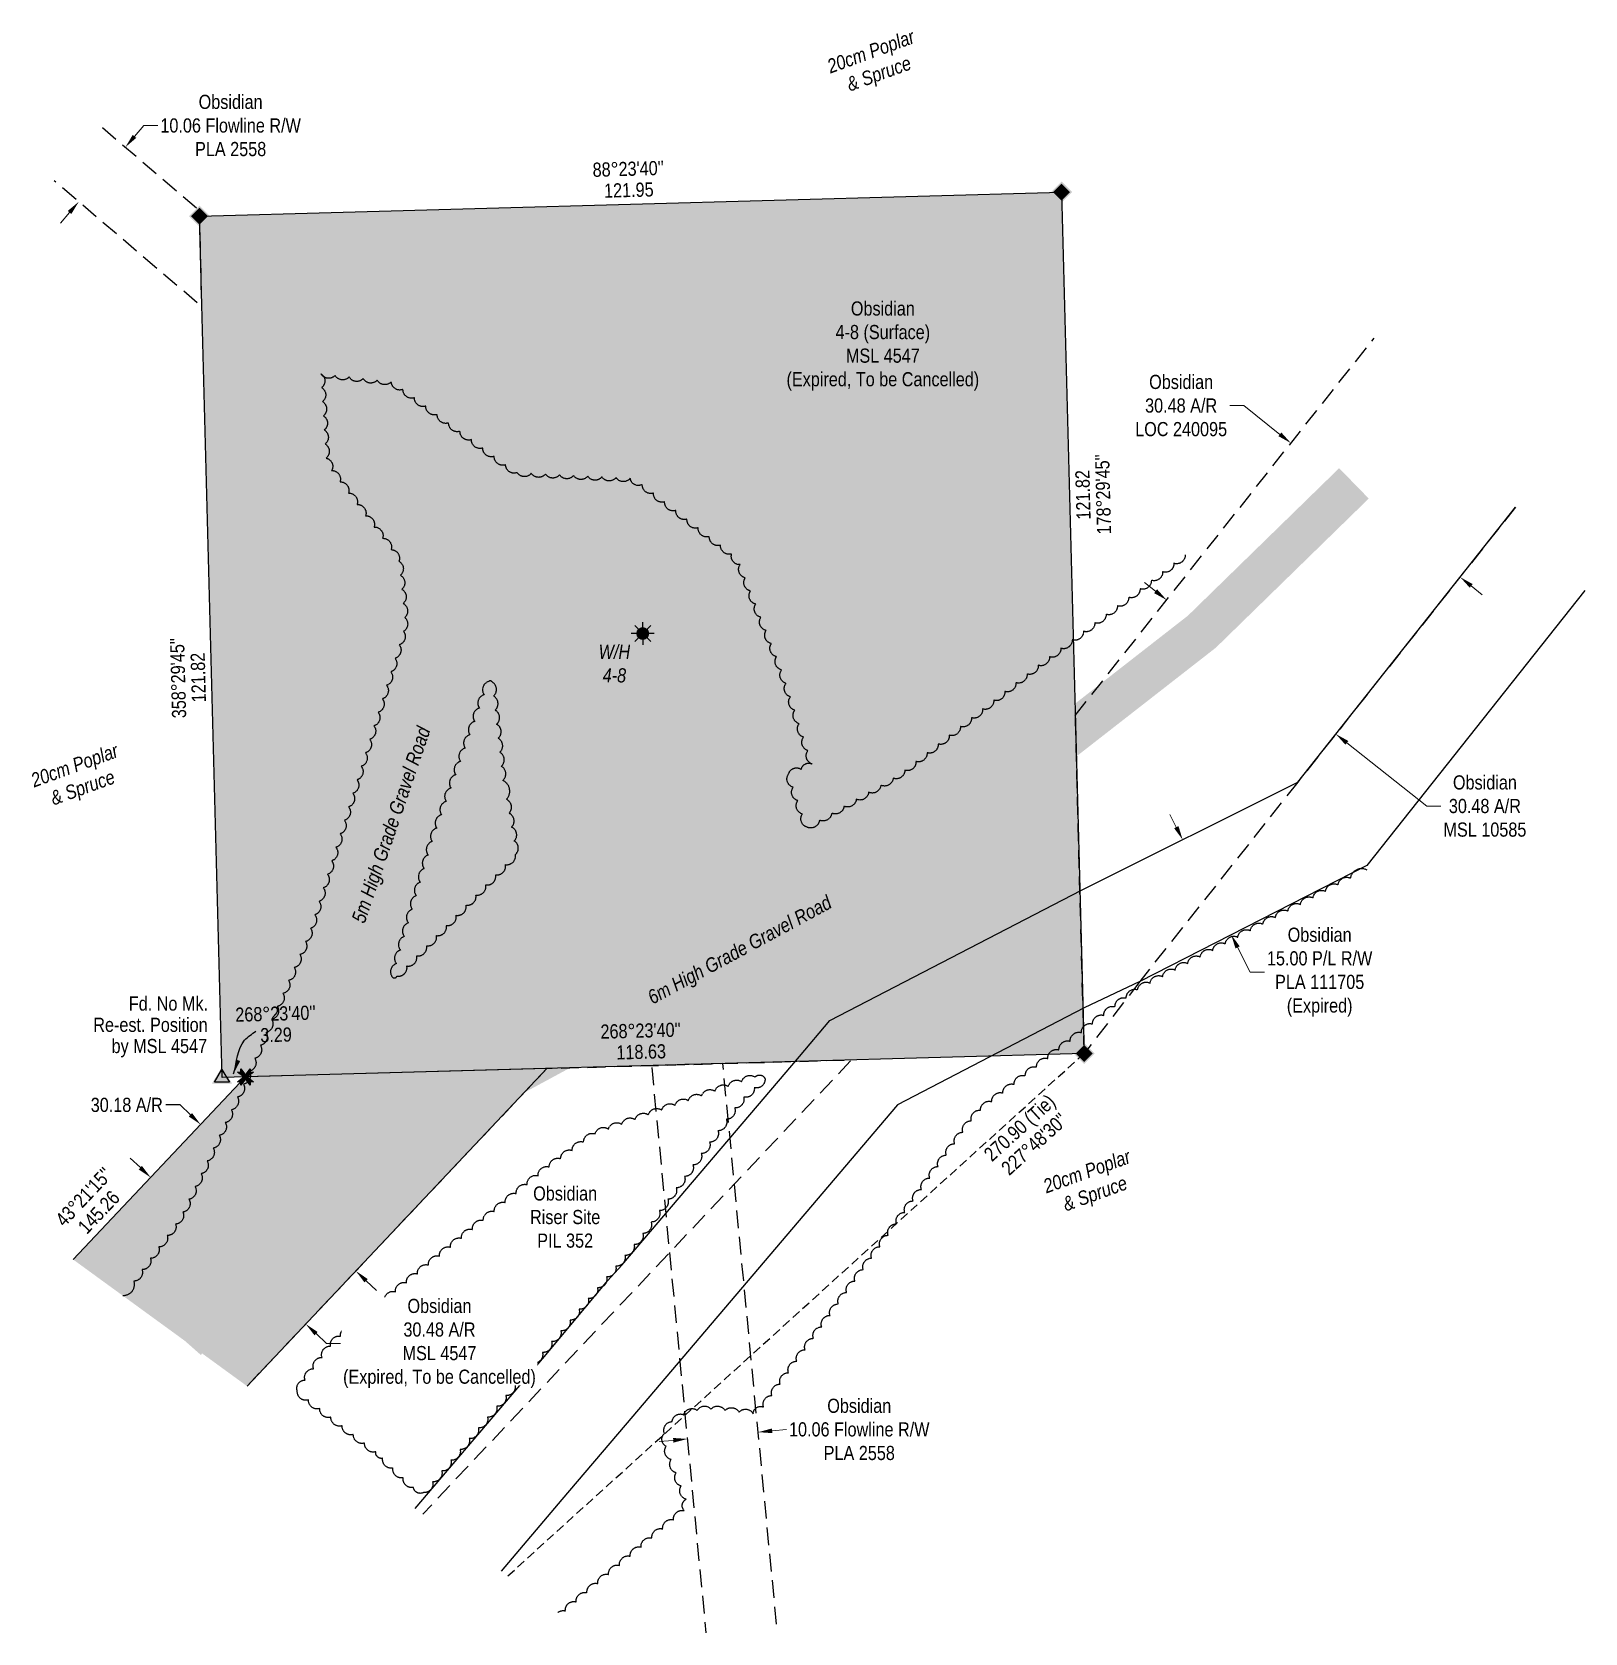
# Model space of a CAD drawing. Extents: x 623434 to 628962, y 5837704 to 5842259.
# Drawn here: x 627132 to 628230, y 5838113 to 5839244 of the extents above; entities that cross this region are included whole.
import ezdxf
from ezdxf.enums import TextEntityAlignment as Align

# ---------------------------------------------------------------- set-up
doc = ezdxf.new("R2010")
doc.units = 0
doc.header["$LTSCALE"] = 5
for name, pattern in [('0', [1, 1, 0]), ('foc-ACCESSROAD', [3.75, 2.5, -1.25]), ('foc-FLOWLINE', [3.75, 2.5, -1.25]), ('foc-TIELINE', [1.875, 1.25, -0.625])]:
    doc.linetypes.add(name, pattern=pattern)
for name, color, linetype in [('AS-ROADS', 254, 'Continuous'), ('C-AR', 13, 'foc-ACCESSROAD'), ('C-FLOWLINE', 13, 'foc-FLOWLINE'), ('C-RW', 13, 'Continuous'), ('C-WS', 13, 'foc-ACCESSROAD'), ('C-WS-S', 13, 'Continuous'), ('L-BD', 7, 'Continuous'), ('L-MON', 1, 'Continuous'), ('L-TIE', 7, 'foc-TIELINE'), ('L-TIE-T', 7, 'Continuous'), ('P-PROPOSED', 10, 'Continuous'), ('P-PROPOSED-H', 21, 'Continuous'), ('P-TXT', 4, 'Continuous'), ('T-BUSH', 110, '0'), ('T-BUSH-T', 110, 'Continuous')]:
    doc.layers.add(name, color=color, linetype=linetype)
for name, color, linetype, lineweight in [('C-AR-T', 13, 'Continuous', 9), ('C-FLOWLINE-T', 13, 'Continuous', 9), ('C-RW-T', 13, 'Continuous', 9), ('C-WS-T', 13, 'Continuous', 9), ('T-TEXT', 48, 'Continuous', 18)]:
    doc.layers.add(name, color=color, linetype=linetype, lineweight=lineweight)
doc.styles.add('80CG', font='ARIALN.TTF', dxfattribs={"height": 10})
doc.styles.add('80L', font='ARIALN.TTF', dxfattribs={"height": 10})
doc.styles.add('80LS', font='ARIALNI.TTF', dxfattribs={"height": 10})
doc.dimstyles.new('Compass 5 000', dxfattribs={"dimscale": 5, "dimtxt": 9, "dimasz": 2, "dimexe": 0.2, "dimexo": 0.0625, "dimgap": 0.5, "dimtad": 0, "dimtih": 1, "dimtoh": 1, "dimzin": 0, "dimdsep": 46, "dimtxsty": '80CG', "dimcen": 0.1, "dimse1": 1, "dimse2": 1, "dimclrd": 256, "dimclrt": 256, "dimaunit": 1, "dimadec": 4, "dimazin": 0, "dimtfac": 0.06, "dimtofl": 0, "dimtmove": 0, "dimatfit": 1, "dimfxl": 0.2, "dimtolj": 1, "dimtzin": 0, "dimlwd": -1, "dimarcsym": 0})

# ---------------------------------------------------------------- blocks, each defined once
blk = doc.blocks.new('GAS')
h = blk.add_hatch(color=255)
h.dxf.hatch_style = 1
edge = h.paths.add_edge_path()
edge.add_arc((0, 0), 0.9, 0, 360)
for p, q in [((-0.81, 0), (-1.62, 0)), ((-0.57, 0.57), (-1.14, 1.14)), ((0, 0.81), (0, 1.62)), ((0.57, 0.57), (1.14, 1.14)), ((1.62, 0), (0.81, 0)), ((-0.57, -0.57), (-1.14, -1.14)), ((0, -0.81), (0, -1.62)), ((1.14, -1.14), (0.57, -0.57))]:
    blk.add_line(p, q)
blk.add_circle((0, 0), 0.8)
blk = doc.blocks.new('SMONA')
blk.add_hatch(color=255).paths.add_polyline_path([(0, -1.49), (1.49, 0), (0, 1.49), (-1.49, 0)])
blk = doc.blocks.new('SMONAA')
blk.add_blockref('SMONA', (0, 0))
blk = doc.blocks.new('SMONB')
at = {"color": 1}
blk.add_solid([(0, 1.2), (1.2, 0), (-1.2, 0), (0, -1.2)], dxfattribs=at)
blk = doc.blocks.new('SMONBB')
blk.add_blockref('SMONB', (0, 0))
blk = doc.blocks.new('SMONCC')
for name in ['SMONAA', 'SMONBB']:
    blk.add_blockref(name, (0, 0))
blk = doc.blocks.new('FDIBAR')
blk.add_blockref('SMONCC', (0, 0))
blk = doc.blocks.new('TRIA')
blk.add_hatch(color=255).paths.add_polyline_path([(-0.04, 1.52), (-1.47, -0.87), (1.39, -0.87)])
blk = doc.blocks.new('TRIAA')
blk.add_blockref('TRIA', (0, 0))
blk = doc.blocks.new('TRIB')
at = {"color": 1}
blk.add_lwpolyline([(-1.12, -0.67), (-0.04, 1.13), (1.04, -0.67)], close=True, dxfattribs=at)
blk = doc.blocks.new('TRIBB')
blk.add_blockref('TRIB', (0, 0))
blk = doc.blocks.new('TRICC')
for name in ['TRIAA', 'TRIBB']:
    blk.add_blockref(name, (0, 0))
blk = doc.blocks.new('plspike')
blk.add_blockref('TRICC', (0, 0))
blk = doc.blocks.new('*D732')
at = {"layer": 'C-FLOWLINE-T', "transparency": 16777216}
for p, q in [((627204.8, 5839170.2), (627211.3, 5839177.9)), ((627211.3, 5839177.9), (627221.3, 5839177.9)), ((627158.9, 5839116.5), (627152.4, 5839108.9))]:
    blk.add_line(p, q, dxfattribs=at)
for points in [[(627203.5, 5839171.3), (627206, 5839169.2), (627198.3, 5839162.6)], [(627157.6, 5839117.6), (627160.1, 5839115.4), (627165.4, 5839124.1)]]:
    blk.add_solid(points, dxfattribs=at)
at = {"layer": 'C-FLOWLINE-T', "transparency": 16777216, "insert": (627272.7, 5839177.9), "char_height": 10, "attachment_point": 5, "style": '80CG'}
blk.add_mtext('\\A1;Obsidian\\P10.06 Flowline R/W\\PPLA 2558', dxfattribs=at)
blk = doc.blocks.new('*D733')
at = {"layer": 'C-AR-T', "transparency": 16777216}
for p, q in [((627988.8, 5838980), (627978.8, 5838980)), ((628014.3, 5838959.7), (627988.8, 5838980)), ((628149.5, 5838852.6), (628157.3, 5838846.4))]:
    blk.add_line(p, q, dxfattribs=at)
for points in [[(628015.3, 5838961), (628013.3, 5838958.4), (628022.1, 5838953.5)], [(628150.5, 5838853.9), (628148.5, 5838851.3), (628141.7, 5838858.8)]]:
    blk.add_solid(points, dxfattribs=at)
at = {"layer": 'C-AR-T', "transparency": 16777216, "insert": (627944.5, 5838980), "char_height": 10, "attachment_point": 5, "style": '80CG'}
blk.add_mtext('\\A1;Obsidian\\P30.48 A/R\\PLOC 240095', dxfattribs=at)
blk = doc.blocks.new('*D734')
at = {"layer": 'C-RW-T', "transparency": 16777216}
for p, q in [((627941.1, 5838682.1), (627936.5, 5838691)), ((627984.4, 5838597.2), (627993.4, 5838579.6)), ((627993.4, 5838579.6), (628003.4, 5838579.6))]:
    blk.add_line(p, q, dxfattribs=at)
for points in [[(627942.6, 5838682.9), (627939.6, 5838681.3), (627945.6, 5838673.2)], [(627985.9, 5838597.9), (627982.9, 5838596.4), (627979.9, 5838606.1)]]:
    blk.add_solid(points, dxfattribs=at)
at = {"layer": 'C-RW-T', "transparency": 16777216, "insert": (628042.4, 5838579.6), "char_height": 10, "attachment_point": 5, "style": '80CG'}
blk.add_mtext('\\A1;Obsidian\\P15.00 P/L R/W\\PPLA 111705\\P(Expired)', dxfattribs=at)
blk = doc.blocks.new('*D735')
at = {"layer": 'C-FLOWLINE-T', "transparency": 16777216}
for p, q in [((627655.5, 5838255.5), (627665.5, 5838256.5)), ((627585.5, 5838248.8), (627575.6, 5838247.9))]:
    blk.add_line(p, q, dxfattribs=at)
for points in [[(627655.3, 5838257.2), (627655.7, 5838253.9), (627645.6, 5838254.6)], [(627585.4, 5838250.5), (627585.7, 5838247.2), (627595.5, 5838249.8)]]:
    blk.add_solid(points, dxfattribs=at)
at = {"layer": 'C-FLOWLINE-T', "transparency": 16777216, "insert": (627717, 5838256.5), "char_height": 10, "attachment_point": 5, "style": '80CG'}
blk.add_mtext('\\A1;Obsidian\\P10.06 Flowline R/W\\PPLA 2558', dxfattribs=at)
blk = doc.blocks.new('*D736')
at = {"layer": 'C-AR-T', "transparency": 16777216}
for p, q in [((627926.4, 5838848.8), (627918.6, 5838855.1)), ((628061.6, 5838741.7), (628118.1, 5838697)), ((628118.1, 5838697), (628128.1, 5838697))]:
    blk.add_line(p, q, dxfattribs=at)
for points in [[(627927.5, 5838850.2), (627925.4, 5838847.5), (627934.3, 5838842.6)], [(628062.7, 5838743), (628060.6, 5838740.4), (628053.8, 5838747.9)]]:
    blk.add_solid(points, dxfattribs=at)
at = {"layer": 'C-AR-T', "transparency": 16777216, "insert": (628159.2, 5838697), "char_height": 10, "attachment_point": 5, "style": '80CG'}
blk.add_mtext('\\A1;Obsidian\\P30.48 A/R\\PMSL 10585', dxfattribs=at)
blk = doc.blocks.new('TEMP')
h = blk.add_hatch(color=255)
h.dxf.hatch_style = 1
h.paths.add_polyline_path([(0, 0.25), (-0.67, 1.15), (-0.67, 0.67), (-1.15, 0.67), (-0.25, 0), (-1.15, -0.67), (-0.67, -0.67), (-0.67, -1.15), (0, -0.25), (0.67, -1.15), (0.67, -0.67), (1.15, -0.67), (0.25, 0), (1.15, 0.67), (0.67, 0.67), (0.67, 1.15)])
h.paths.add_polyline_path([(0.57, 0.85), (0.57, 0.57), (0.85, 0.57), (0.08, 0), (0.85, -0.57), (0.57, -0.57), (0.57, -0.85), (0, -0.08), (-0.57, -0.85), (-0.57, -0.57), (-0.85, -0.57), (-0.08, 0), (-0.85, 0.57), (-0.57, 0.57), (-0.57, 0.85), (0, 0.08)], flags=16)
h = blk.add_hatch(color=1)
h.dxf.hatch_style = 1
h.paths.add_polyline_path([(0, 0.08), (-0.57, 0.85), (-0.57, 0.57), (-0.85, 0.57), (-0.08, 0), (-0.85, -0.57), (-0.57, -0.57), (-0.57, -0.85), (0, -0.08), (0.57, -0.85), (0.57, -0.57), (0.85, -0.57), (0.08, 0), (0.85, 0.57), (0.57, 0.57), (0.57, 0.85)])
at = {"color": 1}
for p, q in [((-0.08, 0), (0.08, 0)), ((0, 0.08), (0, -0.08))]:
    blk.add_line(p, q, dxfattribs=at)
at = {"color": 255, "flags": 128}
blk.add_lwpolyline([(-0.25, 0), (-1.15, 0.67), (-0.67, 0.67), (-0.67, 1.15), (0, 0.25), (0.67, 1.15), (0.67, 0.67), (1.15, 0.67), (0.25, 0), (1.15, -0.67), (0.67, -0.67), (0.67, -1.15), (0, -0.25), (-0.67, -1.15), (-0.67, -0.67), (-1.15, -0.67)], close=True, dxfattribs=at)
at = {"color": 1, "flags": 128}
blk.add_lwpolyline([(-0.08, 0), (-0.85, 0.57), (-0.57, 0.57), (-0.57, 0.85), (0, 0.08), (0.57, 0.85), (0.57, 0.57), (0.85, 0.57), (0.08, 0), (0.85, -0.57), (0.57, -0.57), (0.57, -0.85), (0, -0.08), (-0.57, -0.85), (-0.57, -0.57), (-0.85, -0.57)], close=True, dxfattribs=at)
blk = doc.blocks.new('*D738')
at = {"layer": 'P-TXT', "transparency": 16777216}
for p, q in [((627237, 5838485.8), (627227, 5838485.8)), ((627244.3, 5838478.9), (627237, 5838485.8)), ((627368.5, 5838361.6), (627375.7, 5838354.8))]:
    blk.add_line(p, q, dxfattribs=at)
for points in [[(627245.4, 5838480.1), (627243.1, 5838477.7), (627251.5, 5838472)], [(627369.6, 5838362.8), (627367.3, 5838360.4), (627361.2, 5838368.5)]]:
    blk.add_solid(points, dxfattribs=at)
at = {"layer": 'P-TXT', "transparency": 16777216, "insert": (627199.3, 5838485.8), "char_height": 10, "attachment_point": 5, "style": '80CG'}
blk.add_mtext('\\A1;30.18 A/R', dxfattribs=at)
blk = doc.blocks.new('*D744')
at = {"layer": 'C-AR-T', "transparency": 16777216}
for p, q in [((627208.9, 5838441.5), (627201.6, 5838448.3)), ((627333.1, 5838324.2), (627340.4, 5838317.3)), ((627340.4, 5838317.3), (627350.4, 5838317.3))]:
    blk.add_line(p, q, dxfattribs=at)
for points in [[(627210, 5838442.7), (627207.8, 5838440.2), (627216.2, 5838434.6)], [(627334.2, 5838325.4), (627332, 5838323), (627325.8, 5838331)]]:
    blk.add_solid(points, dxfattribs=at)
at = {"layer": 'C-AR-T', "transparency": 16777216, "insert": (627420.3, 5838317.3), "char_height": 10, "attachment_point": 5, "style": '80CG', "bg_fill": 3, "box_fill_scale": 1.1, "bg_fill_color": 256, "bg_fill_true_color": 13158600, "bg_fill_transparency": 0}
blk.add_mtext('\\A1;Obsidian\\P30.48 A/R\\PMSL 4547\\P(Expired, To be Cancelled)', dxfattribs=at)

msp = doc.modelspace()

# ---------------------------------------------------------------- hatches: boundary and pattern name
at = {"layer": 'P-PROPOSED-H'}
h = msp.add_hatch(color=256, dxfattribs=at)
h.dxf.hatch_style = 1
h.paths.add_polyline_path([(627250.67, 5839113.829), (627859.97, 5839130.909), (627875.96, 5838522.244), (627266.8, 5838505.154)])
h = msp.add_hatch(color=256, dxfattribs=at)
h.dxf.hatch_style = 1
h.paths.add_polyline_path([(627161.402, 5838376.58), (627284.34, 5838287.097), (627496.292, 5838511.592), (627283.228, 5838505.615)])

# ---------------------------------------------------------------- linework, layer by layer
at = {"layer": 'AS-ROADS', "flags": 128}
for points, const_width in [([(628066.64, 5838925.059), (627959.16, 5838820.249), (627780.695, 5838681.129), (627678.46, 5838618.789), (627414.02, 5838475.774), (627310.54, 5838398.489), (627240.401, 5838319.078)], 29.989), ([(627281.105, 5838387.959), (627322.93, 5838506.874), (627346.35, 5838564.529), (627423.56, 5838791.354), (627457.5, 5838830.959), (627517.945, 5838846.009), (627578.975, 5838840.964), (627606.445, 5838817.189), (627605.845, 5838763.854), (627566.625, 5838716.644), (627504.78, 5838662.354), (627366.92, 5838523.319), (627336.043, 5838470.973), (627307.356, 5838408.434)], 24.991)]:
    msp.add_lwpolyline(points, dxfattribs=dict(at, const_width=const_width))
at = {"layer": 'C-AR'}
msp.add_lwpolyline([(628180.749, 5838908.164), (628026.93, 5838714.009), (627915.298, 5838573.123), (627875.96, 5838522.244), (627869.685, 5838761.12), (628080.92, 5839027.703)], dxfattribs=at)
at = {"layer": 'C-AR', "flags": 128}
msp.add_lwpolyline([(627658.565, 5838118.813), (627620.586, 5838515.085), (627570.191, 5838513.673), (627608.622, 5838112.689)], dxfattribs=at)
at = {"layer": 'C-FLOWLINE', "flags": 128}
msp.add_lwpolyline([(627182.082, 5839176.46), (627255.325, 5839113.932), (627250.67, 5839113.829), (627252.058, 5839050.046), (627148.017, 5839138.882)], dxfattribs=at)
at = {"layer": 'C-RW'}
for points in [[(627403.028, 5838200.707), (627494.44, 5838308.149), (627539.085, 5838361.503), (627549.308, 5838372.639), (627674.656, 5838519.974), (627696.32, 5838545.433), (627874.16, 5838637.617), (628026.924, 5838714.023), (628180.741, 5838908.174)], [(628229.933, 5838849.27), (628075.75, 5838654.956), (627915.296, 5838573.127), (627875.907, 5838554.485), (627814.712, 5838522.602), (627744.051, 5838485.795), (627551.543, 5838259.528), (627506.858, 5838207.006), (627463.84, 5838156.444)]]:
    msp.add_lwpolyline(points, dxfattribs=at)
at = {"layer": 'C-WS', "flags": 128}
msp.add_lwpolyline([(627284.34, 5838287.097), (627496.292, 5838511.592), (627711.509, 5838517.63), (627408.519, 5838196.71)], dxfattribs=at)
at = {"layer": 'L-TIE'}
msp.add_line((627468.599, 5838152.979), (627875.96, 5838522.244), dxfattribs=at)
at = {"layer": 'P-PROPOSED', "flags": 128}
msp.add_lwpolyline([(627250.67, 5839113.829), (627859.97, 5839130.909), (627875.96, 5838522.244), (627266.8, 5838505.154)], close=True, dxfattribs=at)
msp.add_lwpolyline([(627284.34, 5838287.097), (627496.292, 5838511.592), (627283.228, 5838505.615), (627161.402, 5838376.58)], dxfattribs=at)
at = {"layer": 'T-BUSH', "flags": 128}
for points in [[(627947.413, 5838874.562, -0.52056705), (627939.422, 5838868.556, -0.52056705), (627931.43, 5838862.551, -0.52056705), (627923.439, 5838856.546, -0.52056705), (627915.447, 5838850.54, -0.52056705), (627907.456, 5838844.535, -0.52056705), (627899.464, 5838838.53, -0.52056705), (627891.473, 5838832.524, -0.52056705), (627883.481, 5838826.519, -0.52056705), (627875.49, 5838820.514, -0.52056705), (627867.498, 5838814.508, -0.52056705), (627859.507, 5838808.503, -0.52056705), (627851.515, 5838802.498, -0.52056705), (627843.524, 5838796.493, -0.52056705), (627835.633, 5838790.357, -0.52056705), (627827.779, 5838784.172, -0.52056705), (627819.926, 5838777.987, -0.52056705), (627812.073, 5838771.802, -0.52056705), (627804.22, 5838765.617, -0.52056705), (627796.366, 5838759.432, -0.52056705), (627788.513, 5838753.247, -0.52056705), (627780.66, 5838747.062, -0.52056705), (627772.807, 5838740.877, -0.52056705), (627764.954, 5838734.692, -0.52056705), (627757.1, 5838728.507, -0.52056705), (627749.247, 5838722.322, -0.52056705), (627741.005, 5838716.715, -0.52056705), (627732.315, 5838711.775, -0.52056705), (627723.624, 5838706.834, -0.52056705), (627714.934, 5838701.894, -0.52056705), (627706.244, 5838696.954, -0.52056705), (627697.553, 5838692.014, -0.52056705), (627688.863, 5838687.074, -0.52056705), (627680.172, 5838682.133, -0.52056705), (627676.843, 5838691.4, -0.52056705), (627673.582, 5838700.85, -0.52056705), (627670.321, 5838710.3, -0.52056705), (627667.061, 5838719.749, -0.52056705), (627676.05, 5838722.907, -0.52056705), (627683.817, 5838726.713, -0.52056705), (627680.718, 5838736.217, -0.52056705), (627677.619, 5838745.721, -0.52056705), (627674.52, 5838755.225, -0.52056705), (627671.421, 5838764.729, -0.52056705), (627668.322, 5838774.233, -0.52056705), (627665.222, 5838783.737, -0.52056705), (627662.123, 5838793.24, -0.52056705), (627658.521, 5838802.563, -0.52056705), (627654.838, 5838811.856, -0.52056705), (627651.154, 5838821.149, -0.52056705), (627647.471, 5838830.442, -0.52056705), (627643.787, 5838839.735, -0.52056705), (627640.104, 5838849.028, -0.52056705), (627636.42, 5838858.321, -0.52056705), (627632.737, 5838867.614, -0.52056705), (627626.82, 5838875.23, -0.52056705), (627618.923, 5838881.358, -0.52056705), (627611.025, 5838887.487, -0.52056705), (627603.128, 5838893.616, -0.52056705), (627595.231, 5838899.745, -0.52056705), (627587.334, 5838905.873, -0.52056705), (627579.437, 5838912.002, -0.52056705), (627571.539, 5838918.131, -0.52056705), (627563.642, 5838924.26, -0.52056705), (627555.094, 5838928.634, -0.52056705), (627545.11, 5838929.14, -0.52056705), (627535.127, 5838929.646, -0.52056705), (627525.143, 5838930.152, -0.52056705), (627515.16, 5838930.658, -0.52056705), (627505.176, 5838931.164, -0.52056705), (627495.193, 5838931.67, -0.52056705), (627485.209, 5838932.176, -0.52056705), (627475.225, 5838932.682, -0.52056705), (627467.028, 5838938.207, -0.52056705), (627458.97, 5838944.123, -0.52056705), (627450.912, 5838950.039, -0.52056705), (627442.854, 5838955.955, -0.52056705), (627434.796, 5838961.87, -0.52056705), (627426.738, 5838967.786, -0.52056705), (627418.68, 5838973.702, -0.52056705), (627410.622, 5838979.617, -0.52056705), (627402.564, 5838985.533, -0.52056705), (627394.506, 5838991.449, -0.52056705), (627386.253, 5838996.866, -0.52056705), (627376.32, 5838997.995, -0.52056705), (627366.388, 5838999.124, -0.52056705), (627356.455, 5839000.252, -0.52056705), (627346.523, 5839001.381, -0.52056705), (627336.59, 5839002.51, -0.52056705), (627337, 5838992.758, -0.52056705), (627337.624, 5838982.781, -0.52056705), (627338.248, 5838972.805, -0.52056705), (627338.872, 5838962.828, -0.52056705), (627339.495, 5838952.851, -0.52056705), (627340.119, 5838942.874, -0.52056705), (627344.028, 5838934.111, -0.52056705), (627350.045, 5838926.129, -0.52056705), (627356.062, 5838918.146, -0.52056705), (627362.079, 5838910.163, -0.52056705), (627368.096, 5838902.181, -0.52056705), (627374.113, 5838894.198, -0.52056705), (627380.13, 5838886.215, -0.52056705), (627386.147, 5838878.233, -0.52056705), (627391.655, 5838870.05, -0.52056705), (627392.669, 5838860.105, -0.52056705), (627393.683, 5838850.161, -0.52056705), (627394.697, 5838840.216, -0.52056705), (627395.711, 5838830.271, -0.52056705), (627394.868, 5838820.514, -0.52056705), (627391.884, 5838810.973, -0.52056705), (627388.9, 5838801.432, -0.52056705), (627385.917, 5838791.892, -0.52056705), (627382.933, 5838782.351, -0.52056705), (627379.949, 5838772.81, -0.52056705), (627376.966, 5838763.27, -0.52056705), (627373.982, 5838753.729, -0.52056705), (627370.998, 5838744.188, -0.52056705), (627368.014, 5838734.647, -0.52056705), (627365.031, 5838725.107, -0.52056705), (627362.047, 5838715.566, -0.52056705), (627359.063, 5838706.025, -0.52056705), (627356.079, 5838696.485, -0.52056705), (627353.096, 5838686.944, -0.52056705), (627350.112, 5838677.403, -0.52056705), (627347.128, 5838667.862, -0.52056705), (627344.145, 5838658.322, -0.52056705), (627341.161, 5838648.781, -0.52056705), (627338.177, 5838639.24, -0.52056705), (627335.193, 5838629.699, -0.52056705), (627332.21, 5838620.159, -0.52056705), (627329.226, 5838610.618, -0.52056705), (627325.647, 5838601.299, -0.52056705), (627321.66, 5838592.132, -0.52056705), (627317.673, 5838582.965, -0.52056705), (627313.686, 5838573.799, -0.52056705), (627309.698, 5838564.632, -0.52056705), (627305.711, 5838555.465, -0.52056705), (627301.724, 5838546.298, -0.52056705), (627297.737, 5838537.132, -0.52056705), (627293.749, 5838527.965, -0.52056705), (627289.762, 5838518.798, -0.52056705), (627285.775, 5838509.631, -0.52056705), (627281.782, 5838500.467, -0.52056705), (627277.504, 5838491.432, -0.52056705), (627273.225, 5838482.398, -0.52056705), (627268.947, 5838473.363, -0.52056705), (627264.668, 5838464.329, -0.52056705), (627260.39, 5838455.294, -0.52056705), (627256.112, 5838446.26, -0.52056705), (627251.833, 5838437.225, -0.52056705), (627247.555, 5838428.191, -0.52056705), (627243.276, 5838419.156, -0.52056705), (627238.998, 5838410.122, -0.52056705), (627233.81, 5838401.63, -0.52056705), (627227.882, 5838393.581, -0.52056705), (627221.954, 5838385.532, -0.52056705), (627216.027, 5838377.483, -0.52056705), (627210.099, 5838369.433, -0.52056705), (627204.171, 5838361.384, -0.52056705), (627196.531, 5838351.01, -0.52056705)], [(627503.987, 5838127.222, -0.23245642), (627509.265, 5838128.276, -0.52056705), (627516.909, 5838134.717, -0.52056705), (627524.553, 5838141.159, -0.52056705), (627532.198, 5838147.601, -0.52056705), (627539.842, 5838154.042, -0.52056705), (627547.486, 5838160.484, -0.52056705), (627555.13, 5838166.925, -0.52056705), (627562.774, 5838173.367, -0.52056705), (627570.419, 5838179.809, -0.52056705), (627578.063, 5838186.25, -0.52056705), (627585.707, 5838192.692, -0.52056705), (627593.351, 5838199.134, -0.52056705), (627594.69, 5838207.212, -0.52056705), (627591.143, 5838216.558, -0.52056705), (627587.597, 5838225.904, -0.52056705), (627584.05, 5838235.25, -0.52056705), (627580.504, 5838244.596, -0.52056705), (627579.306, 5838253.691, -0.52056705), (627584.752, 5838262.073, -0.52056705), (627592.912, 5838266.921, -0.52056705), (627602.418, 5838270.016, -0.52056705), (627612.153, 5838270.891, -0.52056705), (627622.092, 5838269.815, -0.52056705), (627632.03, 5838268.739, -0.52056705), (627641.968, 5838267.664, -0.52056705), (627649.345, 5838272.362, -0.52056705), (627655.218, 5838280.451, -0.52056705), (627661.09, 5838288.541, -0.52056705), (627666.963, 5838296.631, -0.52056705), (627672.835, 5838304.72, -0.52056705), (627678.708, 5838312.81, -0.52056705), (627684.58, 5838320.9, -0.52056705), (627690.453, 5838328.989, -0.52056705), (627696.325, 5838337.079, -0.52056705), (627702.198, 5838345.168, -0.52056705), (627708.07, 5838353.258, -0.52056705), (627713.943, 5838361.348, -0.52056705), (627719.815, 5838369.437, -0.52056705), (627725.687, 5838377.527, -0.52056705), (627731.56, 5838385.617, -0.52056705), (627737.432, 5838393.706, -0.52056705), (627743.305, 5838401.796, -0.52056705), (627749.177, 5838409.885, -0.52056705), (627755.05, 5838417.975, -0.52056705), (627760.922, 5838426.065, -0.52056705), (627766.795, 5838434.154, -0.52056705), (627772.667, 5838442.244, -0.52056705), (627778.54, 5838450.333, -0.52056705), (627784.412, 5838458.423, -0.52056705), (627790.285, 5838466.513, -0.52056705), (627796.157, 5838474.602, -0.52056705), (627802.666, 5838482.073, -0.52056705), (627810.59, 5838488.167, -0.52056705), (627818.513, 5838494.262, -0.52056705), (627826.437, 5838500.357, -0.52056705), (627834.361, 5838506.451, -0.52056705), (627842.284, 5838512.546, -0.52056705), (627850.208, 5838518.641, -0.52056705), (627858.131, 5838524.735, -0.52056705), (627866.055, 5838530.83, -0.52056705), (627873.979, 5838536.925, -0.52056705), (627881.902, 5838543.019, -0.52056705), (627889.826, 5838549.114, -0.52056705), (627897.749, 5838555.208, -0.52056705), (627905.673, 5838561.303, -0.52056705), (627913.688, 5838567.254, -0.52056705), (627922.545, 5838571.889, -0.52056705), (627931.402, 5838576.525, -0.52056705), (627940.259, 5838581.16, -0.52056705), (627949.115, 5838585.795, -0.52056705), (627957.972, 5838590.43, -0.52056705), (627966.829, 5838595.066, -0.52056705), (627975.686, 5838599.701, -0.52056705), (627984.542, 5838604.336, -0.52056705), (627993.399, 5838608.971, -0.52056705), (628002.256, 5838613.607, -0.52056705), (628011.113, 5838618.242, -0.52056705), (628019.97, 5838622.877, -0.52056705), (628028.826, 5838627.512, -0.52056705), (628037.683, 5838632.148, -0.52056705), (628046.54, 5838636.783, -0.52056705), (628055.397, 5838641.418, -0.52056705), (628064.253, 5838646.053, -0.52056705), (628075.706, 5838652.047)]]:
    msp.add_lwpolyline(points, format="xyb", dxfattribs=at)
for points in [[(627465.107, 5838715.147, 0.52056705), (627464.01, 5838725.083, 0.52056705), (627462.914, 5838735.019, 0.52056705), (627461.818, 5838744.955, 0.52056705), (627460.722, 5838754.891, 0.52056705), (627459.625, 5838764.827, 0.52056705), (627458.529, 5838774.764, 0.52056705), (627457.433, 5838784.7, 0.52056705), (627455.226, 5838785.094, 0.52056705), (627451.879, 5838775.675, 0.52056705), (627448.531, 5838766.256, 0.52056705), (627445.183, 5838756.837, 0.52056705), (627441.836, 5838747.418, 0.52056705), (627438.488, 5838737.998, 0.52056705), (627435.14, 5838728.579, 0.52056705), (627431.792, 5838719.16, 0.52056705), (627428.445, 5838709.741, 0.52056705), (627425.097, 5838700.322, 0.52056705), (627421.749, 5838690.903, 0.52056705), (627418.402, 5838681.483, 0.52056705), (627415.141, 5838672.036, 0.52056705), (627412.333, 5838662.442, 0.52056705), (627409.525, 5838652.848, 0.52056705), (627406.717, 5838643.254, 0.52056705), (627403.909, 5838633.661, 0.52056705), (627401.1, 5838624.067, 0.52056705), (627398.292, 5838614.473, 0.52056705), (627395.484, 5838604.879, 0.52056705), (627392.676, 5838595.285, 0.52056705), (627389.868, 5838585.691, 0.52056705), (627387.06, 5838576.097, 0.52056705), (627390.286, 5838576.845, 0.52056705), (627397.257, 5838584.01, 0.52056705), (627404.228, 5838591.175, 0.52056705), (627411.199, 5838598.339, 0.52056705), (627418.17, 5838605.504, 0.52056705), (627425.141, 5838612.669, 0.52056705), (627432.112, 5838619.834, 0.52056705), (627439.083, 5838626.999, 0.52056705), (627446.053, 5838634.164, 0.52056705), (627453.024, 5838641.328, 0.52056705), (627459.995, 5838648.493, 0.52056705), (627466.966, 5838655.658, 0.52056705), (627473.937, 5838662.823, 0.52056705), (627473.157, 5838672.326, 0.52056705), (627471.31, 5838682.15, 0.52056705), (627469.463, 5838691.974, 0.52056705), (627467.616, 5838701.798, 0.52056705)], [(627375.257, 5838240.801, -0.52056705), (627367.337, 5838246.9, -0.52056705), (627359.418, 5838253, -0.52056705), (627351.498, 5838259.099, -0.52056705), (627343.578, 5838265.198, -0.52056705), (627335.658, 5838271.298, -0.52056705), (627327.738, 5838277.397, -0.52056705), (627319.818, 5838283.497, -0.52056705), (627325.279, 5838291.419, -0.52056705), (627331.279, 5838299.414, -0.52056705), (627337.279, 5838307.41, -0.52056705), (627343.279, 5838315.405, -0.52056705), (627350.304, 5838322.413, -0.52056705), (627358.074, 5838328.702, -0.52056705), (627365.844, 5838334.991, -0.52056705), (627373.615, 5838341.28, -0.52056705), (627381.385, 5838347.569, -0.52056705), (627389.155, 5838353.858, -0.52056705), (627396.925, 5838360.147, -0.52056705), (627404.695, 5838366.436, -0.52056705), (627412.465, 5838372.725, -0.52056705), (627420.236, 5838379.014, -0.52056705), (627428.006, 5838385.303, -0.52056705), (627435.776, 5838391.593, -0.52056705), (627443.546, 5838397.882, -0.52056705), (627451.288, 5838404.205, -0.52056705), (627459.029, 5838410.531, -0.52056705), (627466.769, 5838416.856, -0.52056705), (627474.51, 5838423.182, -0.52056705), (627482.25, 5838429.507, -0.52056705), (627489.991, 5838435.833, -0.52056705), (627497.855, 5838441.997, -0.52056705), (627505.957, 5838447.853, -0.52056705), (627514.059, 5838453.708, -0.52056705), (627522.161, 5838459.563, -0.52056705), (627530.263, 5838465.419, -0.52056705), (627539.657, 5838468.813, -0.52056705), (627549.079, 5838472.154, -0.52056705), (627558.5, 5838475.495, -0.52056705), (627567.922, 5838478.836, -0.52056705), (627577.343, 5838482.177, -0.52056705), (627586.765, 5838485.518, -0.52056705), (627596.186, 5838488.859, -0.52056705), (627605.608, 5838492.2, -0.52056705), (627615.029, 5838495.541, -0.52056705), (627624.451, 5838498.882, -0.52056705), (627633.872, 5838502.223, -0.52056705), (627643.294, 5838505.564, -0.52056705), (627650.37, 5838504.555, -0.52056705), (627642.841, 5838497.979, -0.52056705), (627635.312, 5838491.403, -0.52056705), (627628.962, 5838483.745, -0.52056705), (627623.056, 5838475.68, -0.52056705), (627617.151, 5838467.614, -0.52056705), (627611.245, 5838459.549, -0.52056705), (627605.34, 5838451.483, -0.52056705), (627599.434, 5838443.418, -0.52056705), (627593.529, 5838435.352, -0.52056705), (627587.623, 5838427.287, -0.52056705), (627581.717, 5838419.221, -0.52056705), (627575.812, 5838411.156, -0.52056705), (627569.906, 5838403.09, -0.52056705), (627564.001, 5838395.025, -0.52056705), (627557.839, 5838387.161, -0.52056705), (627551.367, 5838379.543, -0.52056705), (627544.895, 5838371.924, -0.52056705), (627538.423, 5838364.306, -0.52056705), (627531.951, 5838356.688, -0.52056705), (627525.478, 5838349.07, -0.52056705), (627519.006, 5838341.451, -0.52056705), (627512.534, 5838333.833, -0.52056705), (627506.062, 5838326.215, -0.52056705), (627499.59, 5838318.596, -0.52056705), (627493.117, 5838310.978, -0.52056705), (627486.645, 5838303.36, -0.52056705), (627480.173, 5838295.741, -0.52056705), (627473.701, 5838288.123, -0.52056705), (627467.229, 5838280.505, -0.52056705), (627460.756, 5838272.886, -0.52056705), (627454.284, 5838265.268, -0.52056705), (627447.812, 5838257.65, -0.52056705), (627441.34, 5838250.032, -0.52056705), (627434.868, 5838242.413, -0.52056705), (627428.395, 5838234.795, -0.52056705), (627421.923, 5838227.177, -0.52056705), (627415.451, 5838219.558, -0.52056705), (627408.979, 5838211.94, -0.52056705), (627401.906, 5838215.511, -0.52056705), (627394.655, 5838222.392, -0.52056705), (627387.404, 5838229.273, -0.52056705), (627380.153, 5838236.155, -0.52056705)]]:
    msp.add_lwpolyline(points, format="xyb", close=True, dxfattribs=at)

# ---------------------------------------------------------------- block references
at = {"layer": 'C-WS-S', "xscale": 4.998197749999984, "yscale": 4.998197749999984, "zscale": 4.998197749999984}
msp.add_blockref('GAS', (627563.965, 5838818.939), dxfattribs=at)
at = {"layer": 'L-MON', "xscale": 4.998197749999984, "yscale": 4.998197749999984, "zscale": 4.998197749999984}
for name, p in [('FDIBAR', (627859.97, 5839130.909)), ('FDIBAR', (627250.67, 5839113.829)), ('FDIBAR', (627875.96, 5838522.244)), ('plspike', (627266.8, 5838505.154))]:
    msp.add_blockref(name, p, dxfattribs=at)
at = {"layer": 'L-MON', "color": 6, "xscale": 4.998197749999995, "yscale": 4.998197749999995, "zscale": 4.998197749999995}
msp.add_blockref('TEMP', (627283.228, 5838505.615), dxfattribs=at)

# ---------------------------------------------------------------- texts
at = {"layer": 'C-RW-T', "char_height": 9.9964, "attachment_point": 5, "style": '80CG'}
for s, insert, width in [('\\A1;Obsidian\\P4-8 (Surface)\\PMSL 4547\\P(Expired, To be Cancelled)', (627733.66, 5839022.138), 135.61727), ('\\A1;{\\fArial Narrow|b0|i1|c0|p34;W/H\\P4-8 }', (627543.949, 5838797.65), 21.40197)]:
    msp.add_mtext(s, dxfattribs=dict(at, insert=insert, width=width))
at = {"layer": 'C-WS-T', "insert": (627509.134, 5838406.552), "char_height": 9.9964, "attachment_point": 5, "style": '80CG'}
msp.add_mtext('\\A1;Obsidian\\PRiser Site\\PPIL 352', dxfattribs=at)
at = {"layer": 'L-BD', "style": '80L'}
for s, rotation, p in [("88°23'40''", 1.6057, (627553.725, 5839147.331)), ('121.95', 1.6057, (627554.146, 5839132.342)), ("178°29'45''", 91.5048, (627889.331, 5838917.314)), ('121.82', 91.5048, (627875.091, 5838916.94)), ("358°29'45''", 91.518, (627235.569, 5838787.447)), ('121.82', 91.518, (627249.809, 5838787.824)), ("268°23'40''", 1.508026, (627562.473, 5838538.344)), ('118.63', 1.508026, (627562.868, 5838523.355))]:
    msp.add_text(s, height=9.9964, rotation=rotation, dxfattribs=at).set_placement(p, align=Align.MIDDLE)
at = {"layer": 'L-BD', "color": 6, "style": '80L'}
msp.add_text("43°21'15''", height=9.9964, rotation=46.6462, dxfattribs=at).set_placement((627168.848, 5838420.869), align=Align.MIDDLE)
at = {"layer": 'L-BD', "insert": (627304.227, 5838555.347), "char_height": 9.9964, "width": 57.01701, "attachment_point": 2, "rotation": 1.607, "line_spacing_factor": 0.9, "style": '80L', "bg_fill": 1, "box_fill_scale": 1.1, "bg_fill_color": 21, "bg_fill_transparency": 0}
msp.add_mtext("268°23'40'' 3.29", dxfattribs=at)
at = {"layer": 'L-TIE-T', "style": '80L'}
for s, p in [('270.90 (Tie)', (627831.126, 5838468.785)), ("227°48'30''", (627840.693, 5838458.231))]:
    msp.add_text(s, height=9.9964, rotation=42.1917, dxfattribs=at).set_placement(p, align=Align.MIDDLE)
at = {"layer": 'T-BUSH-T', "char_height": 9.9964, "width": 65.38338, "attachment_point": 2, "rotation": 20, "style": '80LS'}
for insert in [(627723.458, 5839235.01), (627160.675, 5838730.519), (627876.173, 5838443.654)]:
    msp.add_mtext('20cm Poplar \\P& Spruce', dxfattribs=dict(at, insert=insert))
at = {"layer": 'T-TEXT', "char_height": 9.99403, "attachment_point": 1, "style": '80LS'}
for s, insert, rotation in [('\\pi0.4295;5m High Grade Gravel Road', (627357.774, 5838616.382), 71.201704), ('\\pi0.5079;6m High Grade Gravel Road', (627565.715, 5838565.191), 28.405503)]:
    msp.add_mtext_dynamic_manual_height_columns(s, width=145.71103, gutter_width=49.982, heights=[0], dxfattribs=dict(at, insert=insert, rotation=rotation))

# ---------------------------------------------------------------- dimensions: what is measured, and where the dimension line sits
at = {"layer": 'C-AR-T', "color": 3}
for base, p1, p2, angle, text, picture, middle in [((628022.145, 5838953.527), (628103.812, 5838811.051), (627984.292, 5838905.756), 141.607375, 'Obsidian\\P30.48 A/R\\PLOC 240095', '*D733', (627944.463, 5838979.95)), ((628053.809, 5838747.936), (627946.559, 5838858.136), (628066.09, 5838763.438), 321.612065, 'Obsidian\\P30.48 A/R\\PMSL 10585', '*D736', (628159.25, 5838696.988))]:
    dim = msp.add_linear_dim(base=base, p1=p1, p2=p2, angle=angle, text=text, dimstyle='Compass 5 000', dxfattribs=at)
    dim.commit()
    dim.dimension.update_dxf_attribs({"geometry": picture, "text_midpoint": middle, "dimtype": 161})
at = {"layer": 'C-FLOWLINE-T', "color": 3}
for base, p1, p2, angle, picture, middle in [((627198.269, 5839162.641), (627149.593, 5839137.537), (627182.51, 5839176.095), 49.51228, '*D732', (627272.749, 5839177.852)), ((627645.554, 5838254.574), (627591.986, 5838286.261), (627642.057, 5838291.059), 5.474601, '*D735', (627716.991, 5838256.485))]:
    dim = msp.add_linear_dim(base=base, p1=p1, p2=p2, angle=angle, text='Obsidian\\P10.06 Flowline R/W\\PPLA 2558', dimstyle='Compass 5 000', dxfattribs=at)
    dim.commit()
    dim.dimension.update_dxf_attribs({"geometry": picture, "text_midpoint": middle, "dimtype": 161})
at = {"layer": 'C-RW-T', "color": 3}
dim = msp.add_linear_dim(base=(627979.873, 5838606.06), p1=(627963.02, 5838682.061), p2=(627997.257, 5838614.926), angle=297.020985, text='Obsidian\\P15.00 P/L R/W\\PPLA 111705\\P(Expired)', dimstyle='Compass 5 000', dxfattribs=at)
dim.commit()
dim.dimension.update_dxf_attribs({"geometry": '*D734', "text_midpoint": (628042.436, 5838579.634), "dimtype": 161})

# ---------------------------------------------------------------- leaders
at = {"layer": 'L-BD', "color": 6, "path_type": 1}
msp.add_leader([(627274.748, 5838507.907), (627282.551, 5838531.518), (627290.571, 5838538.017)], dimstyle='Compass 5 000', override={"dimgap": 0.5, "dimtad": 0}, dxfattribs=at)

# ---------------------------------------------------------------- next in the draw order: texts
at = {"layer": 'L-BD', "color": 6, "insert": (627175.873, 5838413.512), "char_height": 9.9964, "width": 31.46934, "attachment_point": 2, "rotation": 46.6462, "style": '80L', "bg_fill": 3, "box_fill_scale": 1.15, "bg_fill_color": 256, "bg_fill_true_color": 256, "bg_fill_transparency": 0}
msp.add_mtext('145.26', dxfattribs=at)
at = {"layer": 'L-MON', "insert": (627174.649, 5838562.466), "char_height": 9.9964, "attachment_point": 1, "line_spacing_factor": 0.9, "style": '80L', "bg_fill": 2}
msp.add_mtext_dynamic_manual_height_columns('\\pi26.07286;Fd. No Mk.\\P\\pi0.97959;Re-est. Position\\P\\pi13.92172;by MSL 4547', width=80.1325, gutter_width=49.982, heights=[0], dxfattribs=at)

# ---------------------------------------------------------------- next in the draw order: dimensions: what is measured, and where the dimension line sits
at = {"layer": 'P-TXT', "color": 6}
dim = msp.add_linear_dim(base=(627251.531, 5838472.042), p1=(627383.775, 5838392.417), p2=(627274.109, 5838495.956), angle=136.646213, text='30.18 A/R', dimstyle='Compass 5 000', dxfattribs=at)
dim.commit()
dim.dimension.update_dxf_attribs({"geometry": '*D738', "text_midpoint": (627199.321, 5838485.772), "dimtype": 161})

# ---------------------------------------------------------------- next in the draw order: dimensions: what is measured, and where the dimension line sits
at = {"layer": 'C-AR-T', "color": 3}
dim = msp.add_linear_dim(base=(627325.834, 5838331.047), p1=(627223.697, 5838442.561), p2=(627333.364, 5838339.022), angle=316.646213, text='Obsidian\\P30.48 A/R\\PMSL 4547\\P(Expired, To be Cancelled)', dimstyle='Compass 5 000', override={"dimtfill": 1}, dxfattribs=at)
dim.commit()
dim.dimension.update_dxf_attribs({"geometry": '*D744', "text_midpoint": (627420.315, 5838317.317), "dimtype": 161})

doc.saveas('drawing.dxf')
